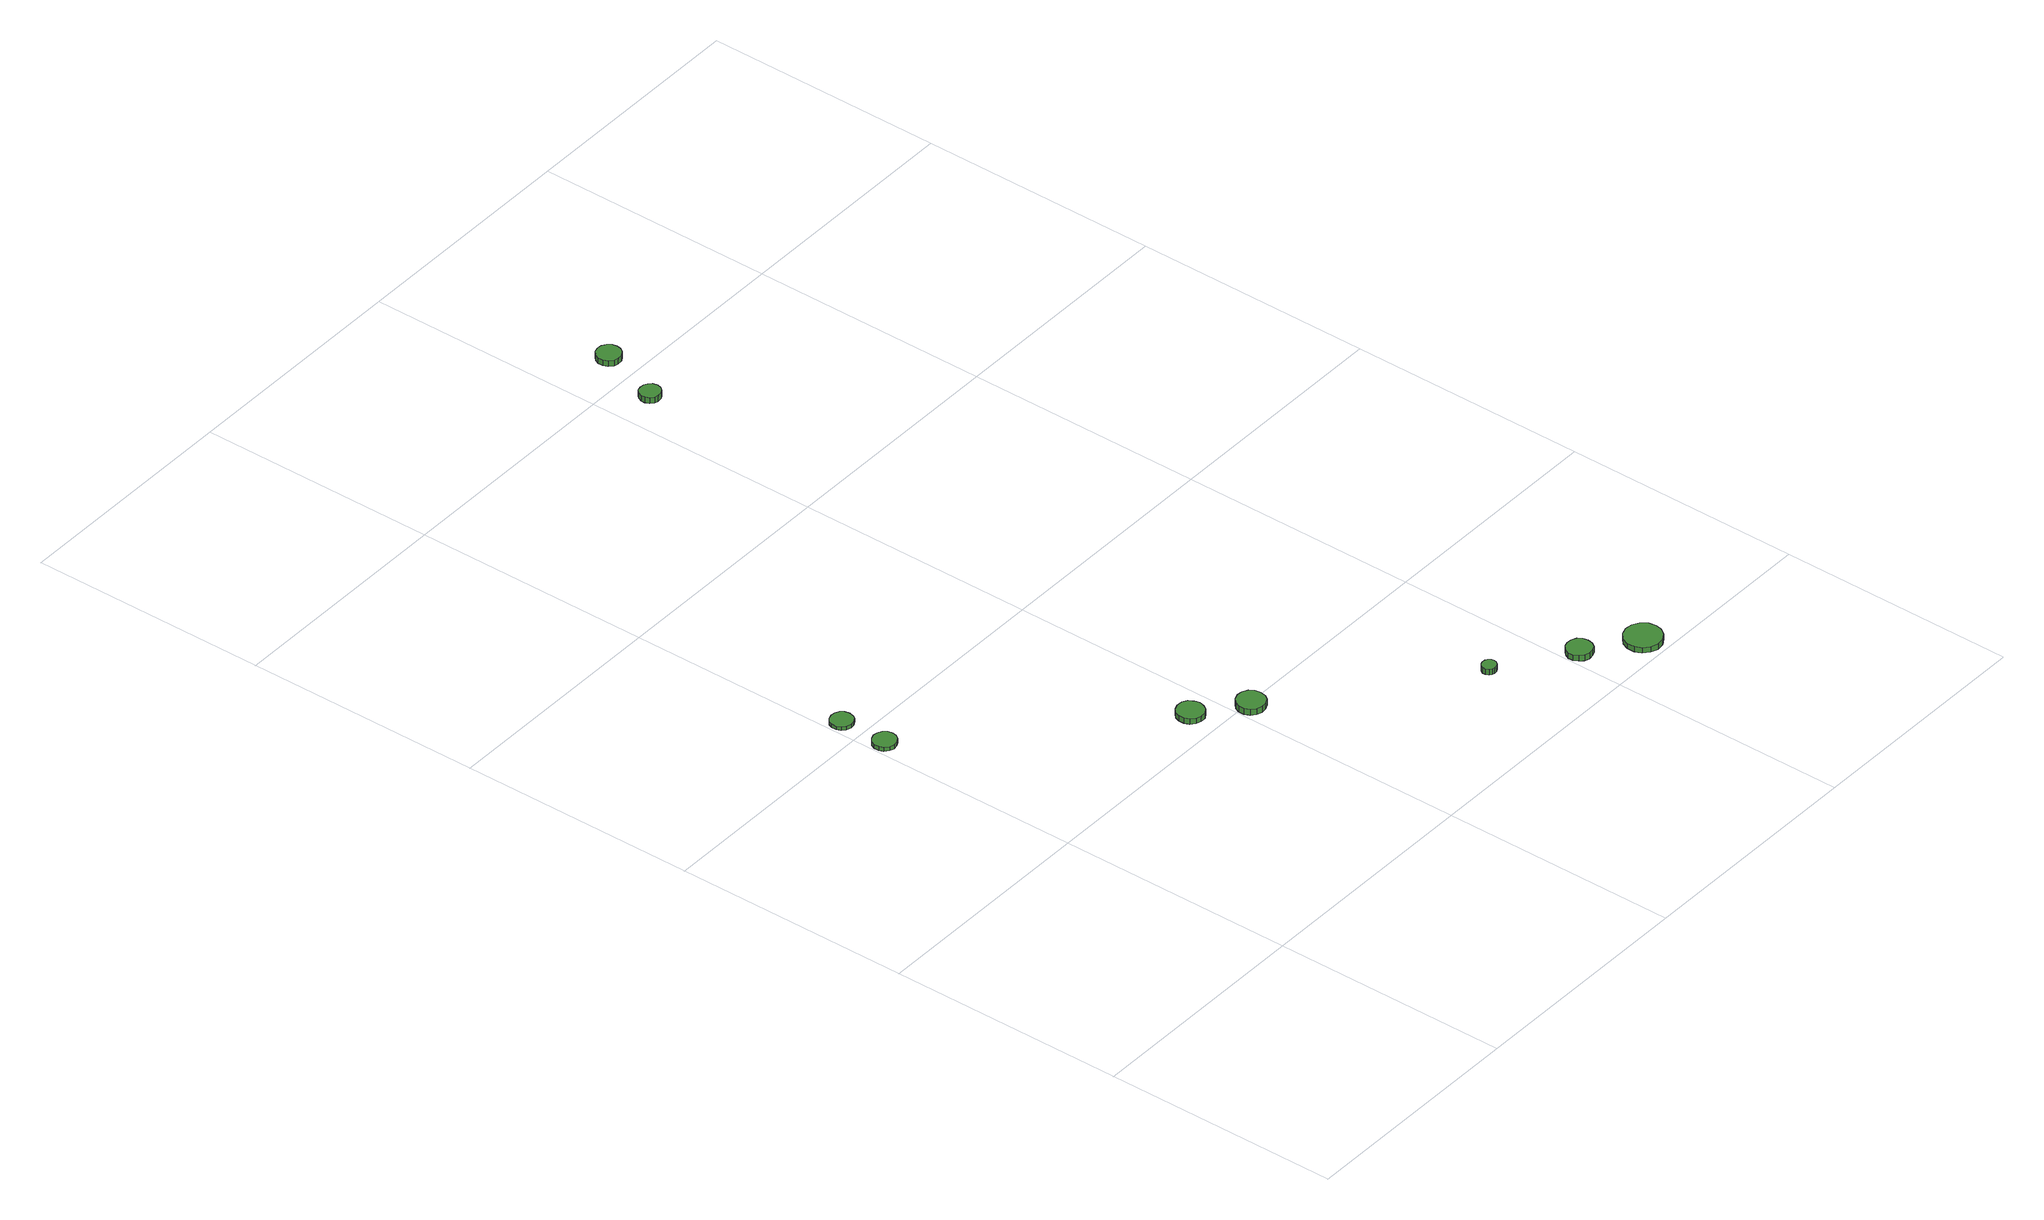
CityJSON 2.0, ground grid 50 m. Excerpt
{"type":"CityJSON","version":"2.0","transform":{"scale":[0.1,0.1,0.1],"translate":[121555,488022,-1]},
"CityObjects":{
"tree1":{"type":"SolitaryVegetationObject","attributes":{"function":"something"},"geometry":[{"type":"MultiSurface","lod":"1","boundaries":[[[0,1,2,3,4,5,6,7,8,9,10,11,12,13,14]],[[15,16,17,18,19,20,21,22,23,24,25,26,27,28,29]],[[0,29,28,1]],[[1,28,27,2]],[[2,27,26,3]],[[3,26,25,4]],[[4,25,24,5]],[[5,24,23,6]],[[6,23,22,7]],[[7,22,21,8]],[[8,21,20,9]],[[9,20,19,10]],[[10,19,18,11]],[[11,18,17,12]],[[12,17,16,13]],[[13,16,15,14]],[[14,15,29,0]]]}]},
"tree2":{"type":"SolitaryVegetationObject","attributes":{"function":"something"},"geometry":[{"type":"MultiSurface","lod":"1","boundaries":[[[30,31,32,33,34,35,36,37,38,39,40,41,42,43,44]],[[45,46,47,48,49,50,51,52,53,54,55,56,57,58,59]],[[30,59,58,31]],[[31,58,57,32]],[[32,57,56,33]],[[33,56,55,34]],[[34,55,54,35]],[[35,54,53,36]],[[36,53,52,37]],[[37,52,51,38]],[[38,51,50,39]],[[39,50,49,40]],[[40,49,48,41]],[[41,48,47,42]],[[42,47,46,43]],[[43,46,45,44]],[[44,45,59,30]]]}]},
"tree3":{"type":"SolitaryVegetationObject","attributes":{"function":"something"},"geometry":[{"type":"MultiSurface","lod":"1","boundaries":[[[60,61,62,63,64,65,66,67,68,69,70,71,72,73,74]],[[75,76,77,78,79,80,81,82,83,84,85,86,87,88,89]],[[60,89,88,61]],[[61,88,87,62]],[[62,87,86,63]],[[63,86,85,64]],[[64,85,84,65]],[[65,84,83,66]],[[66,83,82,67]],[[67,82,81,68]],[[68,81,80,69]],[[69,80,79,70]],[[70,79,78,71]],[[71,78,77,72]],[[72,77,76,73]],[[73,76,75,74]],[[74,75,89,60]]]}]},
"tree4":{"type":"SolitaryVegetationObject","attributes":{"function":"something"},"geometry":[{"type":"MultiSurface","lod":"1","boundaries":[[[90,91,92,93,94,95,96,97,98,99,100,101,102,103,104]],[[105,106,107,108,109,110,111,112,113,114,115,116,117,118,119]],[[90,119,118,91]],[[91,118,117,92]],[[92,117,116,93]],[[93,116,115,94]],[[94,115,114,95]],[[95,114,113,96]],[[96,113,112,97]],[[97,112,111,98]],[[98,111,110,99]],[[99,110,109,100]],[[100,109,108,101]],[[101,108,107,102]],[[102,107,106,103]],[[103,106,105,104]],[[104,105,119,90]]]}]},
"tree5":{"type":"SolitaryVegetationObject","attributes":{"function":"something"},"geometry":[{"type":"MultiSurface","lod":"1","boundaries":[[[120,121,122,123,124,125,126,127,128,129,130,131,132,133,134]],[[135,136,137,138,139,140,141,142,143,144,145,146,147,148,149]],[[120,149,148,121]],[[121,148,147,122]],[[122,147,146,123]],[[123,146,145,124]],[[124,145,144,125]],[[125,144,143,126]],[[126,143,142,127]],[[127,142,141,128]],[[128,141,140,129]],[[129,140,139,130]],[[130,139,138,131]],[[131,138,137,132]],[[132,137,136,133]],[[133,136,135,134]],[[134,135,149,120]]]}]},
"tree6":{"type":"SolitaryVegetationObject","attributes":{"function":"something"},"geometry":[{"type":"MultiSurface","lod":"1","boundaries":[[[150,151,152,153,154,155,156,157,158,159,160,161,162,163,164]],[[165,166,167,168,169,170,171,172,173,174,175,176,177,178,179]],[[150,179,178,151]],[[151,178,177,152]],[[152,177,176,153]],[[153,176,175,154]],[[154,175,174,155]],[[155,174,173,156]],[[156,173,172,157]],[[157,172,171,158]],[[158,171,170,159]],[[159,170,169,160]],[[160,169,168,161]],[[161,168,167,162]],[[162,167,166,163]],[[163,166,165,164]],[[164,165,179,150]]]}]},
"tree7":{"type":"SolitaryVegetationObject","attributes":{"function":"something"},"geometry":[{"type":"MultiSurface","lod":"1","boundaries":[[[180,181,182,183,184,185,186,187,188,189,190,191,192,193,194]],[[195,196,197,198,199,200,201,202,203,204,205,206,207,208,209]],[[180,209,208,181]],[[181,208,207,182]],[[182,207,206,183]],[[183,206,205,184]],[[184,205,204,185]],[[185,204,203,186]],[[186,203,202,187]],[[187,202,201,188]],[[188,201,200,189]],[[189,200,199,190]],[[190,199,198,191]],[[191,198,197,192]],[[192,197,196,193]],[[193,196,195,194]],[[194,195,209,180]]]}]},
"tree8":{"type":"SolitaryVegetationObject","attributes":{"function":"something"},"geometry":[{"type":"MultiSurface","lod":"1","boundaries":[[[210,211,212,213,214,215,216,217,218,219,220,221,222,223,224]],[[225,226,227,228,229,230,231,232,233,234,235,236,237,238,239]],[[210,239,238,211]],[[211,238,237,212]],[[212,237,236,213]],[[213,236,235,214]],[[214,235,234,215]],[[215,234,233,216]],[[216,233,232,217]],[[217,232,231,218]],[[218,231,230,219]],[[219,230,229,220]],[[220,229,228,221]],[[221,228,227,222]],[[222,227,226,223]],[[223,226,225,224]],[[224,225,239,210]]]}]},
"tree9":{"type":"SolitaryVegetationObject","attributes":{"function":"something"},"geometry":[{"type":"MultiSurface","lod":"1","boundaries":[[[240,241,242,243,244,245,246,247,248,249,250,251,252,253,254]],[[255,256,257,258,259,260,261,262,263,264,265,266,267,268,269]],[[240,269,268,241]],[[241,268,267,242]],[[242,267,266,243]],[[243,266,265,244]],[[244,265,264,245]],[[245,264,263,246]],[[246,263,262,247]],[[247,262,261,248]],[[248,261,260,249]],[[249,260,259,250]],[[250,259,258,251]],[[251,258,257,252]],[[252,257,256,253]],[[253,256,255,254]],[[254,255,269,240]]]}]}
},
"vertices":[
[54,950,18],[52,960,18],[46,968,18],[37,973,18],[27,974,18],[18,971,18],[10,964,18],[6,955,18],[6,945,18],[10,936,18],[18,929,18],[27,926,18],[37,927,18],[46,932,18],[52,940,18],[52,940,9],[46,932,9],[37,927,9],[27,926,9],[18,929,9],[10,936,9],[6,945,9],[6,955,9],[10,964,9],[18,971,9],[27,974,9],[37,973,9],[46,968,9],[52,960,9],[54,950,9],
[53,1050,17],[51,1060,17],[46,1067,17],[37,1072,17],[28,1073,17],[18,1070,17],[11,1064,17],[7,1055,17],[7,1045,17],[11,1036,17],[18,1030,17],[28,1027,17],[37,1028,17],[46,1033,17],[51,1040,17],[51,1040,9],[46,1033,9],[37,1028,9],[28,1027,9],[18,1030,9],[11,1036,9],[7,1045,9],[7,1055,9],[11,1064,9],[18,1070,9],[28,1073,9],[37,1072,9],[46,1067,9],[51,1060,9],[53,1050,9],
[468,560,24],[465,571,24],[459,581,24],[449,587,24],[437,588,24],[426,584,24],[417,576,24],[413,566,24],[413,554,24],[417,544,24],[426,536,24],[437,532,24],[449,533,24],[459,539,24],[465,549,24],[465,549,12],[459,539,12],[449,533,12],[437,532,12],[426,536,12],[417,544,12],[413,554,12],[413,566,12],[417,576,12],[426,584,12],[437,588,12],[449,587,12],[459,581,12],[465,571,12],[468,560,12],
[559,490,26],[557,502,26],[550,512,26],[539,518,26],[527,519,26],[515,515,26],[506,507,26],[501,496,26],[501,484,26],[506,473,26],[515,465,26],[527,461,26],[539,462,26],[550,468,26],[557,478,26],[557,478,13],[550,468,13],[539,462,13],[527,461,13],[515,465,13],[506,473,13],[501,484,13],[501,496,13],[506,507,13],[515,515,13],[527,519,13],[539,518,13],[550,512,13],[557,502,13],[559,490,13],
[895,210,30],[894,216,30],[890,221,30],[885,224,30],[878,225,30],[873,223,30],[868,219,30],[865,213,30],[865,207,30],[868,201,30],[873,197,30],[878,195,30],[885,196,30],[890,199,30],[894,204,30],[894,204,17],[890,199,17],[885,196,17],[878,195,17],[873,197,17],[868,201,17],[865,207,17],[865,213,17],[868,219,17],[873,223,17],[878,225,17],[885,224,17],[890,221,17],[894,216,17],[895,210,17],
[1046,110,33],[1044,121,33],[1038,130,33],[1028,135,33],[1017,136,33],[1007,133,33],[999,125,33],[994,115,33],[994,105,33],[999,95,33],[1007,87,33],[1017,84,33],[1028,85,33],[1038,90,33],[1044,99,33],[1044,99,20],[1038,90,20],[1028,85,20],[1017,84,20],[1007,87,20],[999,95,20],[994,105,20],[994,115,20],[999,125,20],[1007,133,20],[1017,136,20],[1028,135,20],[1038,130,20],[1044,121,20],[1046,110,20],
[1158,40,33],[1155,55,33],[1145,68,33],[1132,76,33],[1116,78,33],[1101,73,33],[1089,62,33],[1083,48,33],[1083,32,33],[1089,18,33],[1101,7,33],[1116,2,33],[1132,4,33],[1145,12,33],[1155,25,33],[1155,25,21],[1145,12,21],[1132,4,21],[1116,2,21],[1101,7,21],[1089,18,21],[1083,32,21],[1083,48,21],[1089,62,21],[1101,73,21],[1116,78,21],[1132,76,21],[1145,68,21],[1155,55,21],[1158,40,21],
[602,1930,26],[600,1939,26],[594,1946,26],[587,1950,26],[578,1951,26],[569,1949,26],[563,1943,26],[559,1934,26],[559,1926,26],[563,1917,26],[569,1911,26],[578,1909,26],[587,1910,26],[594,1914,26],[600,1921,26],[600,1921,13],[594,1914,13],[587,1910,13],[578,1909,13],[569,1911,13],[563,1917,13],[559,1926,13],[559,1934,13],[563,1943,13],[569,1949,13],[578,1951,13],[587,1950,13],[594,1946,13],[600,1939,13],[602,1930,13],
[635,2050,39],[633,2060,39],[627,2068,39],[618,2074,39],[607,2075,39],[598,2072,39],[590,2065,39],[586,2055,39],[586,2045,39],[590,2035,39],[598,2028,39],[607,2025,39],[618,2026,39],[627,2032,39],[633,2040,39],[633,2040,26],[627,2032,26],[618,2026,26],[607,2025,26],[598,2028,26],[590,2035,26],[586,2045,26],[586,2055,26],[590,2065,26],[598,2072,26],[607,2075,26],[618,2074,26],[627,2068,26],[633,2060,26],[635,2050,26]
]}
